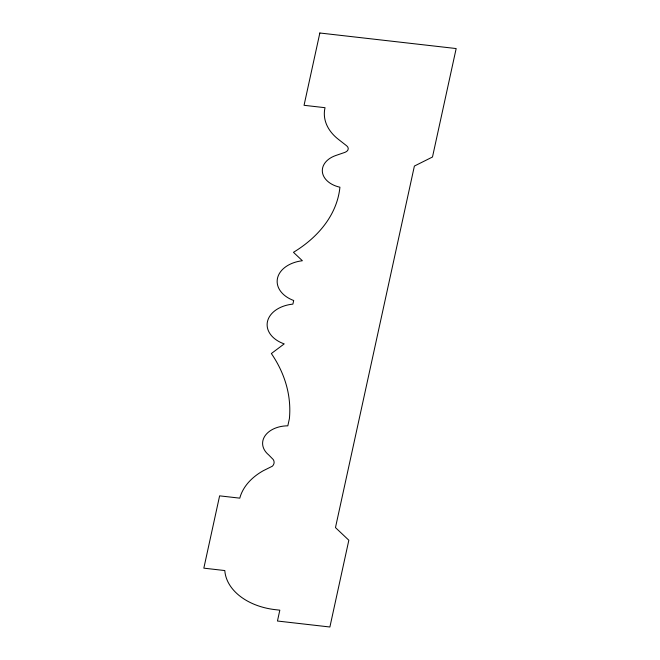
<?xml version="1.0" encoding="UTF-8"?>
<svg xmlns="http://www.w3.org/2000/svg" width="660" height="660" viewBox="0 0 660 660"><rect width="100%" height="100%" fill="white"/><g stroke="black" fill="none" stroke-linecap="round" stroke-linejoin="round"><path stroke-width="0.99" d="M319.844 33L304.054 105.303L325.034 107.695A55.143 38.098 1.1 0 0 338.357 139.31L346.706 145.835A6.08 4.199 1.1 0 1 344.941 152.361L335.833 155.488A24.816 17.152 1.1 0 0 322.41 172.144A24.816 17.152 1.1 0 0 339.916 187.209A139.912 96.665 1.1 0 1 293.461 252.31L302.371 260.741A30.863 21.326 1.1 0 0 277.497 278.281A30.863 21.326 1.1 0 0 293.683 300.506L292.9 304.12A30.607 21.145 1.1 0 0 267.465 321.601A30.607 21.145 1.1 0 0 284.212 343.893L271.359 353.537A189.717 131.076 1.1 0 1 289.402 418.588L287.826 425.824A25.748 17.787 1.1 0 0 264.891 436.045A25.748 17.787 1.1 0 0 268.67 454.888L273.265 459.574A9.842 6.798 1.1 0 1 272.382 466.199L263.249 470.737A67.633 46.728 1.1 0 0 239.794 498.151L219.615 495.85L203.833 568.161L224.804 570.553A59.482 41.093 1.1 0 0 274.618 609.584L279.823 610.17L277.456 621.019L329.893 627L348.835 540.235L335.47 527.596L414.389 166.056L432.49 157.006L456.167 48.551L319.844 33"/></g></svg>
